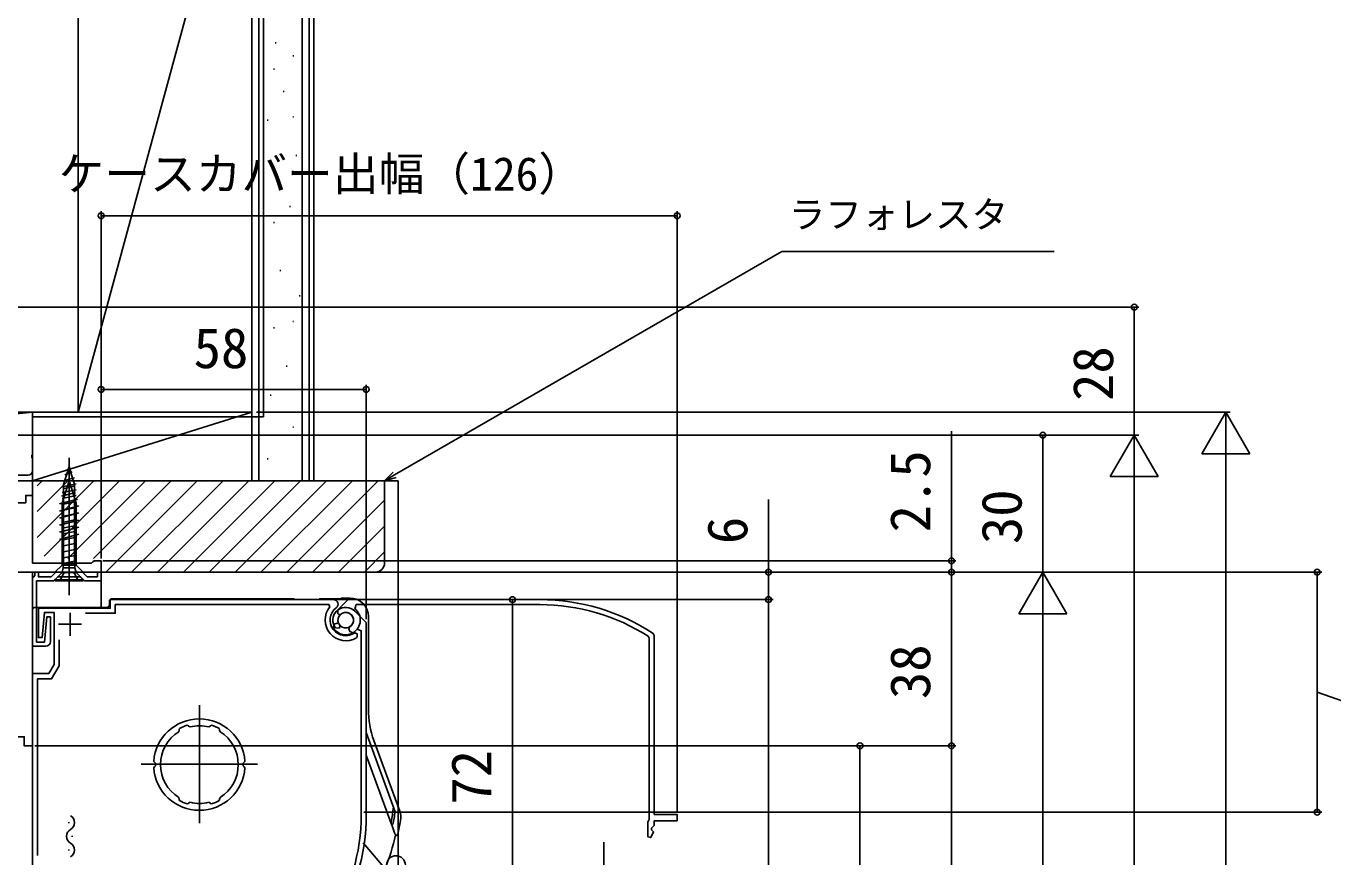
# Model space of a CAD drawing. Units: millimetres, scale not verified. Extents: x -525 to 525, y -783 to 779.
# Drawn here: x -251.4 to 34.4, y 355 to 536.8 of the extents above; entities that cross this region are included whole.
import ezdxf
from ezdxf.enums import TextEntityAlignment as Align

# ---------------------------------------------------------------- set-up
doc = ezdxf.new("R2010")
doc.units = ezdxf.units.MM
doc.header["$LTSCALE"] = 4
for name, color, linetype in [('0-2_YKK_11', 7, 'Continuous'), ('0-3_YKK_11E', 7, 'Continuous'), ('0-4_YKK_12', 2, 'Continuous'), ('0-5_YKK_13', 4, 'Continuous'), ('0-7_YKK_D', 6, 'Continuous'), ('0-9_YSS_K', 3, 'Continuous'), ('0-A_YSS_KE', 3, 'Continuous')]:
    doc.layers.add(name, color=color, linetype=linetype)
doc.styles.add('ＭＳ ゴシック', font='')
doc.styles.get('ＭＳ ゴシック').set_extended_font_data('MS Gothic')

msp = doc.modelspace()

# ---------------------------------------------------------------- linework, layer by layer
at = {"layer": '0-2_YKK_11'}
for p, q in [((-179.52, 408.78), (-177, 406.26)), ((-244.3, 405.9), (-239.3, 405.9)), ((-241.8, 408.4), (-241.8, 403.4)), ((-177, 406.26), (-177, 364.3)), ((-203.715, 375.7), (-203.905, 375.494)), ((-203.526, 375.914), (-203.715, 375.7)), ((-211.466, 366.947), (-211.118, 366.773))]:
    msp.add_line(p, q, dxfattribs=at)
for points in [[(-364, 447.3), (-303.4, 447.3), (-303.4, 475.3), (-300, 475.3), (-300, 473.4), (-300.5, 472.9), (-301, 472.4), (-301, 447.3), (-250, 447.3), (-250, 443.058), (-250.12, 442.875), (-250.12, 442.325), (-250, 442.142), (-250, 439.5)], [(-251, 438.5), (-253.9, 438.5), (-253.9, 432.5), (-251.5, 432.5), (-251.5, 434.1), (-250, 434.1), (-250, 419.3), (-237.092, 419.3), (-236.796, 419.55), (-236.5, 419.8), (-235, 419.8), (-235, 417.3), (-250, 417.3), (-250, 379.3), (-251.8, 379.3), (-251.8, 381.3), (-260, 381.3), (-260, 384.6)], [(-246.1, 402.1), (-246.1, 407.5), (-246.9, 407.5), (-247.381, 402), (-249.1, 402), (-249.1, 415.4), (-245.4, 415.4), (-244.5, 416.3), (-239.5, 416.3), (-238.6, 415.4), (-235, 415.4), (-235, 417.3), (-235.8, 417.3), (-235.8, 416.3), (-238.086, 416.3), (-239.086, 417.3), (-244.914, 417.3), (-245.914, 416.3), (-248.7, 416.3), (-248.7, 417.3), (-249.5, 417.3), (-249.5, 416.592), (-249.75, 416.296), (-250, 416)], [(-250, 416), (-250, 401.1), (-247.1, 401.1)], [(-248.126, 349.671), (-248.9, 349.253), (-248.9, 344.6), (-250, 344.6), (-250, 395.1), (-246.455, 395.1), (-245.3, 397.1), (-245.3, 408.5), (-247.419, 408.5), (-247.9, 403), (-248.7, 403), (-248.7, 409.4), (-233, 409.4), (-233, 411.3), (-184.166, 411.3)], [(-184.936, 409.706), (-185.165, 410.2), (-231.9, 410.2), (-231.9, 408.3), (-238.401, 408.3)], [(-182.624, 408.076), (-183.015, 408.071), (-183.22, 408.243), (-183.202, 409.023)], [(-184.252, 405.168), (-183.993, 405.893), (-183.358, 406.124), (-182.992, 405.986)], [(-179.478, 404.066), (-179, 403.825), (-179, 403.222), (-179.143, 402.967)], [(-178.1, 364.3), (-178.1, 404.502), (-178.992, 404.813)], [(-244.2, 402.501), (-244.2, 396.805), (-245.82, 394), (-248.9, 394), (-248.9, 355.347)], [(-217.845, 383.081), (-217.933, 382.828), (-217.907, 382.767), (-218.024, 382.396)], [(-215.534, 383.453), (-215.882, 383.627), (-215.908, 383.688), (-216.151, 383.801)], [(-210.849, 383.801), (-211.092, 383.688), (-211.118, 383.627), (-211.466, 383.453)], [(-208.976, 382.396), (-209.093, 382.767), (-209.067, 382.828), (-209.155, 383.081)], [(-223.095, 375.494), (-223.285, 375.7), (-223.474, 375.914)], [(-223.474, 374.486), (-223.285, 374.7), (-223.095, 374.906)], [(-203.905, 374.906), (-203.715, 374.7), (-203.526, 374.486)], [(-218.024, 368.004), (-217.907, 367.633), (-217.933, 367.572), (-217.845, 367.319)], [(-216.151, 366.599), (-215.908, 366.712), (-215.882, 366.773), (-215.534, 366.947)], [(-211.118, 366.773), (-211.092, 366.712), (-210.849, 366.599)], [(-209.155, 367.319), (-209.067, 367.572), (-209.093, 367.633), (-208.976, 368.004)]]:
    msp.add_lwpolyline(points, dxfattribs=at)
for centre, radius, start, end in [((-251, 439.5), 1, 270.00001, 359.99999), ((-181.5, 406.8), 4.5, 139.77181, 301.58815), ((-181.5, 406.8), 3.4, 127.30179, 306.48374), ((-184.166, 410.3), 1, 307.30177, 90), ((-181.5, 406.8), 2.8, 44.99999, 127.44415), ((-181.5, 406.8), 1.7, 208.62695, 131.37309), ((-181.5, 406.8), 3.2, 210.67194, 321.60832), ((-247.1, 402.1), 1, 270.00001, 359.99999), ((-213.5, 375.2), 10, 4.09604, 175.90396), ((-213.5, 375.2), 9, 107.12992, 118.87005), ((-213.5, 375.2), 8.5, 76.15413, 103.84587), ((-213.5, 375.2), 9, 61.12994, 72.87007), ((-213.5, 375.2), 8.5, 122.15412, 237.84588), ((-213.5, 375.2), 8.5, 302.15412, 57.84588), ((-213.5, 375.2), 10, 184.09604, 355.90396), ((-213.5, 375.2), 9.6, 178.24271, 181.75729), ((-213.5, 375.2), 9.6, 358.24271, 1.75729), ((-213.5, 375.2), 9, 241.12995, 252.87008), ((-213.5, 375.2), 8.5, 256.15413, 283.84587), ((-213.5, 375.2), 9, 287.12993, 298.87006), ((-222, 364.3), 43.9, 327.37281, 0), ((-222, 364.3), 45, 326.59444, 360)]:
    msp.add_arc(centre, radius, start, end, dxfattribs=at)
at = {"layer": '0-3_YKK_11E'}
for p, q in [((-183.48, 408.78), (-180.96, 411.3)), ((-180.96, 411.3), (-139, 411.3))]:
    msp.add_line(p, q, dxfattribs=at)
for points in [[(-139, 410.2), (-179.202, 410.2), (-179.513, 409.308)], [(-182.776, 405.676), (-182.771, 405.285), (-182.943, 405.08), (-183.723, 405.098)], [(-179.868, 404.048), (-180.593, 404.307), (-180.824, 404.942), (-180.686, 405.308)], [(-114.225, 403.866), (-114, 403.448), (-114, 364.3), (-109, 364.3), (-109, 362.9), (-114, 362.9), (-114, 361.9), (-114.6, 361.3), (-114.6, 360.9), (-114.155, 360.455), (-114.785, 359.247), (-115.4, 359.398), (-115.4, 362.65), (-115.25, 362.91), (-115.1, 363.17), (-115.1, 402.851), (-115.33, 403.272)]]:
    msp.add_lwpolyline(points, dxfattribs=at)
for centre, radius, start, end in [((-181.5, 406.8), 2.8, 134.99999, 217.44415), ((-181.5, 406.8), 3.2, 300.67194, 51.60832), ((-139, 366.3), 45, 56.59444, 90), ((-139, 366.3), 43.9, 57.37281, 90), ((-181.5, 406.8), 1.7, 298.62695, 221.37309)]:
    msp.add_arc(centre, radius, start, end, dxfattribs=at)
at = {"layer": '0-4_YKK_12'}
for p, q in [((-250, 443.058), (-250, 442.142)), ((-250, 439.5), (-250, 433.6)), ((-235, 417.8), (-235, 409.6)), ((-213.5, 362.363), (-213.5, 388.237)), ((-250, 379.8), (-250, 212.8)), ((-200.763, 375.3), (-226.237, 375.3)), ((-242.078, 362.613), (-242.078, 362.413)), ((-241.318, 359.613), (-241.318, 359.413)), ((-242.078, 356.613), (-242.078, 356.413))]:
    msp.add_line(p, q, dxfattribs=at)
for centre, start, end in [((-242.536, 362.513), 299.20254, 60.79746), ((-240.86, 359.513), 119.20254, 240.79746), ((-242.536, 356.513), 299.20254, 60.79746)]:
    msp.add_arc(centre, 1.718, start, end, dxfattribs=at)
at = {"layer": '0-5_YKK_13'}
for p, q in [((-242, 440.4), (-242.201, 439.743)), ((-242, 412.3), (-242, 442.3)), ((-242, 414.4), (-242, 441.551)), ((-242, 440.4), (-241.614, 439.139)), ((-240.85, 437.95), (-243.4, 437.3)), ((-242.91, 437.425), (-243.2, 436.475)), ((-242.499, 438.768), (-242.91, 437.425)), ((-242.9, 438.6), (-241.35, 439.25)), ((-242.201, 439.743), (-242.499, 438.768)), ((-241.614, 439.139), (-241.222, 437.855)), ((-241.227, 437.854), (-240.8, 436.577)), ((-240.61, 434.721), (-243.646, 433.908)), ((-242, 437.3), (-243.55, 432.384)), ((-243.55, 436), (-240.45, 436.65)), ((-243.55, 434.7), (-240.45, 435.35)), ((-243.2, 436.073), (-243.2, 436.475)), ((-243.2, 418.897), (-243.2, 436.073)), ((-241.062, 436.153), (-243.112, 435.604)), ((-242, 437.3), (-240.45, 432.384)), ((-240.8, 435.277), (-240.8, 436.577)), ((-240.8, 419.685), (-240.8, 435.277)), ((-240.159, 433.289), (-244.1, 432.233)), ((-239.9, 431.806), (-244.1, 430.68)), ((-243.55, 433.4), (-240.45, 434.05)), ((-243.55, 432.1), (-240.45, 432.75)), ((-243.55, 432.384), (-243.55, 418.85)), ((-240.45, 418.85), (-240.45, 432.384)), ((-239.9, 430.253), (-244.1, 429.127)), ((-243.55, 430.8), (-240.45, 431.45)), ((-243.55, 429.5), (-240.45, 430.15)), ((-243.55, 428.2), (-240.45, 428.85)), ((-239.9, 428.7), (-244.1, 427.574)), ((-239.9, 427.147), (-244.1, 426.021)), ((-243.55, 426.9), (-240.45, 427.55)), ((-243.55, 425.6), (-240.45, 426.25)), ((-239.9, 425.594), (-244.1, 424.469)), ((-243.55, 424.3), (-240.45, 424.95)), ((-243.55, 423), (-240.45, 423.65)), ((-243.55, 421.7), (-240.45, 422.35)), ((-243.55, 420.4), (-240.45, 421.05)), ((-245.1, 417.3), (-243.55, 418.85)), ((-243.55, 418.85), (-240.45, 418.85)), ((-243.55, 417.2), (-243.275, 418.226)), ((-243.37, 419.204), (-240.45, 419.75)), ((-243.275, 418.226), (-243.275, 418.897)), ((-243.275, 418.226), (-240.725, 418.226)), ((-243.145, 417.115), (-242, 417.4)), ((-240.8, 418.94), (-240.8, 419.685)), ((-240.725, 418.226), (-240.725, 418.897)), ((-240.45, 417.2), (-240.725, 418.226)), ((-238.9, 417.3), (-240.45, 418.85)), ((-245.1, 417.3), (-238.9, 417.3)), ((-243.55, 417.2), (-245.1, 415.65)), ((-245.1, 415.65), (-245.1, 415.4)), ((-245.1, 415.65), (-238.9, 415.65)), ((-245.1, 415.4), (-238.9, 415.4)), ((-244, 415.4), (-243.145, 417.115)), ((-243.55, 417.2), (-240.45, 417.2)), ((-240.45, 417.2), (-238.9, 415.65)), ((-238.9, 415.4), (-238.9, 415.65)), ((-182.387, 411.622), (-182.6, 411.5)), ((-182.386, 411.622), (-180.525, 411.622)), ((-250, 409.1), (-250, 380.8)), ((-233.7, 409.6), (-249.5, 409.6)), ((-233.2, 411), (-233.2, 410.1)), ((-193, 411.5), (-232.7, 411.5)), ((-182.6, 411.5), (-187, 411.5)), ((-176.527, 407.626), (-176.527, 387.305)), ((-177, 382.238), (-170.689, 364.899)), ((-175.322, 380.474), (-169.686, 364.987)), ((-171.553, 362.303), (-177, 377.267)), ((-250, 369.8), (-250, 358.2)), ((-170.809, 360.257), (-171.439, 361.988)), ((-177.654, 358.116), (-172.784, 352.312))]:
    msp.add_line(p, q, dxfattribs=at)
for points in [[(-240.8, 418.94), (-240.725, 418.897), (-243.275, 418.897)], [(-240, 415.4), (-240.855, 417.115), (-242, 417.4)], [(-176.527, 407.626), (-176.588, 408.32), (-176.768, 408.993), (-177.062, 409.625), (-177.462, 410.195), (-177.955, 410.688), (-178.526, 411.087), (-179.158, 411.381), (-179.831, 411.561), (-180.525, 411.622)], [(-171.439, 361.988), (-171.456, 362.035), (-171.473, 362.083), (-171.49, 362.13), (-171.507, 362.176), (-171.524, 362.221), (-171.539, 362.264), (-171.553, 362.303), (-171.572, 362.368), (-171.582, 362.433), (-171.583, 362.498), (-171.576, 362.561)], [(-170.683, 359.911), (-170.685, 359.918), (-170.692, 359.937), (-170.702, 359.964), (-170.713, 359.995), (-170.726, 360.029), (-170.739, 360.065), (-170.753, 360.103), (-170.766, 360.141), (-170.78, 360.179), (-170.794, 360.218), (-170.809, 360.257)]]:
    msp.add_lwpolyline(points, dxfattribs=at)
msp.add_circle((-170.493, 353.223), 2.05, dxfattribs=at)
for centre, radius, start, end in [((-193, 411), 0.5, 36.8699, 90), ((-187, 411), 0.5, 90, 143.1301), ((-156.555, 387.305), 19.971, 179.99979, 200.00021), ((-222, 372), 51.3, 349.40283, 353.19526), ((-222, 372), 51.8, 348.97096, 352.12052), ((-173.44, 363.62), 3.995, 350.2087, 20.00061), ((-222, 372), 53.273, 346.92213, 350.20931), ((-222, 372), 52.865, 338.37758, 346.61931), ((-170.401, 360.014), 0.3, 200, 346.92213)]:
    msp.add_arc(centre, radius, start, end, dxfattribs=at)
for centre, major_axis, ratio, start_param, end_param in [((-249.5, 409.1), (-0.224, 0.448), 0.999239, 5.819964, 7.3901513), ((-233.7, 410.1), (0.354, -0.354), 0.998783, 5.4983961, 7.0679745), ((-232.7, 411), (-0.354, 0.354), 0.998783, 5.4983961, 7.0679745)]:
    msp.add_ellipse(centre, major_axis=major_axis, ratio=ratio, start_param=start_param, end_param=end_param, dxfattribs=at)
at = {"layer": '0-7_YKK_D'}
for p, q in [((-235, 420.3), (-235, 496.3)), ((-109, 495.3), (-235, 495.3)), ((-109, 365), (-109, 496.3)), ((-299, 475.3), (-8, 475.3)), ((-9, 475.3), (-9, 447.3)), ((-235, 420.3), (-235, 458.3)), ((-177, 407.053), (-177, 458.3)), ((-235, 457.3), (-177, 457.3)), ((-201, 452.3), (12, 452.3)), ((11, 452.3), (5.75, 443.207)), ((11, 452.3), (16.25, 443.207)), ((11, 452.3), (11, 434.113)), ((-272.5, 447.3), (-8, 447.3)), ((-205.999, 447.3), (-28, 447.3)), ((-205.999, 447.3), (-8, 447.3)), ((-49, 419.8), (-49, 448.127)), ((-29, 447.3), (-29, 417.3)), ((-9, 447.3), (-14.25, 438.207)), ((-9, 447.3), (-3.75, 438.207)), ((-9, 447.3), (-9, 429.113)), ((5.75, 443.207), (16.25, 443.207)), ((11, -18.2), (11, 441.8)), ((-14.25, 438.207), (-3.75, 438.207)), ((-9, -42.2), (-9, 436.8)), ((-234.6, 419.8), (-48, 419.8)), ((-49, 417.3), (-49, 419.8)), ((-234.3, 417.3), (-48, 417.3)), ((-234.3, 417.3), (-48, 417.3)), ((-234.3, 417.3), (-88, 417.3)), ((-208.499, 417.3), (-28, 417.3)), ((-205.999, 417.3), (-28, 417.3)), ((-171, 417.3), (32, 417.3)), ((-49, 417.3), (-49, 414.75)), ((-49, 379.3), (-49, 417.3)), ((-29, 417.3), (-34.25, 408.207)), ((-29, 417.3), (-23.75, 408.207)), ((-29, 417.3), (-29, 399.113)), ((31, 417.3), (31, 364.8)), ((-193.166, 411.3), (-144, 411.3)), ((-183.166, 411.3), (-88, 411.3)), ((-183.166, 411.3), (-88, 411.3)), ((-145, 411.3), (-145, 339.3)), ((-89, -12.704), (-89, 411.3)), ((-34.25, 408.207), (-23.75, 408.207)), ((-29, 406.8), (-29, -27.2)), ((-249.5, 379.3), (-48, 379.3)), ((-249.5, 379.3), (-68, 379.3)), ((-249.5, 379.3), (-48, 379.3)), ((-69, 379.3), (-69, 317.299)), ((-49, 15.3), (-49, 379.3)), ((-177.509, 364.8), (32, 364.8))]:
    msp.add_line(p, q, dxfattribs=at)
for points in [[(-173, 437.304), (-170.792, 438.58), (-86.127, 487.499), (-26.544, 487.499)], [(-170.45, 437.988), (-173, 437.304), (-171.134, 439.172)], [(-89, 411.3), (-89, 417.3), (-89, 433.218)], [(31, 391.05), (51, 384.074), (51, 260.415)], [(-145, 336.8), (-125, 347.312), (-125, 358.266)]]:
    msp.add_lwpolyline(points, dxfattribs=at)
for centre in [(-235, 495.3), (-109, 495.3), (-9, 475.3), (-235, 457.3), (-177, 457.3), (-29, 447.3), (-49, 419.8), (-89, 417.3), (-49, 417.3), (-49, 417.3), (31, 417.3), (-145, 411.3), (-89, 411.3), (-89, 411.3), (-69, 379.3), (-49, 379.3), (-49, 379.3), (31, 364.8)]:
    msp.add_circle(centre, 0.637, dxfattribs=at)
at = {"layer": '0-9_YSS_K'}
for p, q in [((-200.5, 437.304), (-200.5, 614.804)), ((-191, 437.304), (-191, 614.804)), ((-188.499, 437.304), (-188.499, 614.804)), ((-239.999, 452.304), (-201.999, 592.304)), ((-196.936, 533.14), (-196.736, 533.14)), ((-193.033, 530.257), (-192.833, 530.257)), ((-197.287, 527.388), (-197.087, 527.388)), ((-195.189, 522.492), (-194.989, 522.492)), ((-198.686, 516.198), (-198.486, 516.198)), ((-193.091, 516.897), (-192.891, 516.897)), ((-192.392, 508.505), (-192.192, 508.505)), ((-196.588, 503.609), (-196.388, 503.609)), ((-193.79, 497.315), (-193.59, 497.315)), ((-197.287, 493.818), (-197.087, 493.818)), ((-195.888, 483.328), (-195.688, 483.328)), ((-191.692, 477.733), (-191.492, 477.733)), ((-193.091, 472.138), (-192.891, 472.138)), ((-197.287, 470.739), (-197.087, 470.739)), ((-194.49, 462.347), (-194.29, 462.347)), ((-197.987, 456.053), (-197.787, 456.053)), ((-249.999, 452.304), (-300, 447.304)), ((-202, 452.304), (-249.999, 437.304)), ((-193.091, 449.059), (-192.891, 449.059)), ((-198.686, 442.066), (-198.486, 442.066)), ((-249, 436.229), (-247.925, 437.304)), ((-249, 430.572), (-242.268, 437.304)), ((-249, 424.915), (-236.611, 437.304)), ((-247.477, 420.781), (-230.954, 437.304)), ((-242.298, 420.304), (-225.298, 437.304)), ((-236.641, 420.304), (-219.641, 437.304)), ((-233.984, 417.304), (-213.984, 437.304)), ((-228.327, 417.304), (-208.327, 437.304)), ((-222.67, 417.304), (-202.67, 437.304)), ((-217.013, 417.304), (-197.013, 437.304)), ((-211.356, 417.304), (-191.356, 437.304)), ((-205.7, 417.304), (-185.7, 437.304)), ((-200.043, 417.304), (-180.043, 437.304)), ((-194.386, 417.304), (-174.386, 437.304)), ((-173, 437.304), (-170, 437.304)), ((-170, 212.8), (-170, 437.304)), ((-188.729, 417.304), (-173, 433.033)), ((-183.072, 417.304), (-173, 427.376)), ((-177.415, 417.304), (-173, 421.719))]:
    msp.add_line(p, q, dxfattribs=at)
for points in [[(-249.999, 447.304), (-249.999, 452.304), (-300, 452.304), (-300, 447.304)], [(-202, 437.304), (-202, 452.304), (-249.999, 452.304), (-249.999, 437.304)]]:
    msp.add_lwpolyline(points, close=True, dxfattribs=at)
at = {"layer": '0-A_YSS_KE'}
for p, q in [((-199.499, 451.304), (-199.499, 614.804)), ((-189.5, 614.804), (-189.5, 437.304)), ((-239.999, 592.304), (-239.999, 452.304)), ((-202, 593.303), (-202, 437.304)), ((-201.999, 452.304), (-201.999, 592.304)), ((-239.998, 452.304), (-201.998, 452.304)), ((-199.499, 451.304), (-249.999, 451.304)), ((-189.5, 437.304), (-202, 437.304))]:
    msp.add_line(p, q, dxfattribs=at)
for points in [[(-272, 437.304), (-173, 437.304), (-173, 419.304)], [(-175, 417.304), (-258, 417.304), (-258, 420.304), (-270, 420.304), (-272, 422.304), (-272, 437.304)]]:
    msp.add_lwpolyline(points, dxfattribs=at)
msp.add_arc((-175, 419.304), 2, 270.00001, 359.99999, dxfattribs=at)

# ---------------------------------------------------------------- texts
at = {"layer": '0-7_YKK_D', "style": 'ＭＳ ゴシック'}
for s, height, p in [('ケースカバー出幅（126）', 7.331, (-244.301, 498.607)), ('ラフォレスタ', 5.865, (-84.589, 490.867)), ('58', 8.798, (-214.761, 459.3))]:
    msp.add_text(s, height=height, dxfattribs=at).set_placement(p, align=Align.BOTTOM_LEFT)
for s, p in [('28', (-11, 454.773)), ('2.5', (-51, 426.014)), ('30', (-31, 423.436)), ('6', (-91, 423.445)), ('38', (-51, 389.539)), ('72', (-147, 366.436))]:
    msp.add_text(s, height=8.798, rotation=90, dxfattribs=at).set_placement(p, align=Align.BOTTOM_LEFT)

doc.saveas('drawing.dxf')
